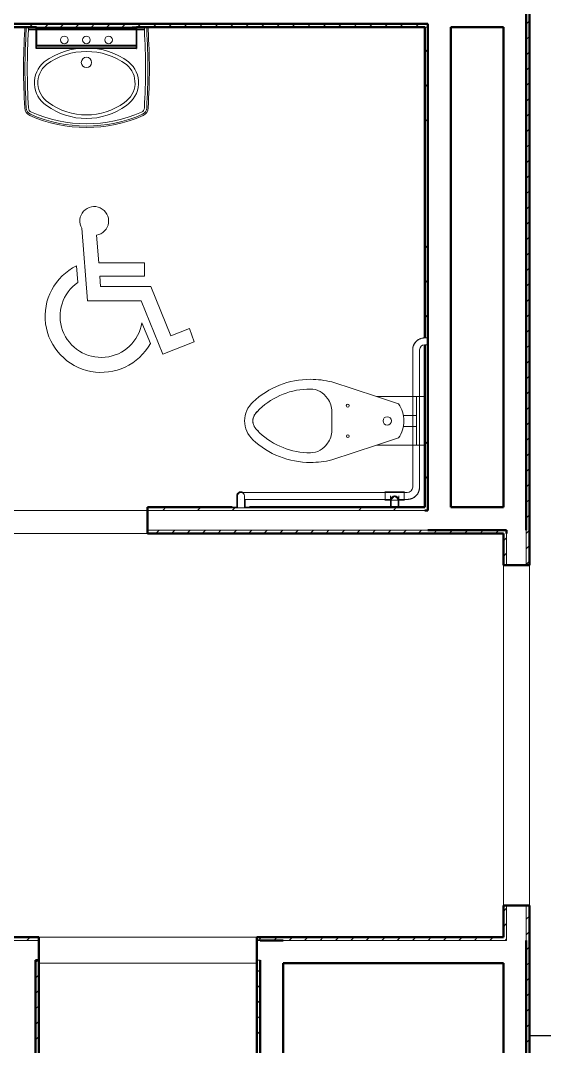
# Model space of a CAD drawing. Header units: inches. Extents: x -3 to 209, y -384 to 20.
# Drawn here: x 166.192 to 168.594, y -85.241 to -80.54 of the extents above; entities that cross this region are included whole.
import ezdxf

# ---------------------------------------------------------------- set-up
doc = ezdxf.new("R2010")
doc.units = ezdxf.units.IN
doc.header["$MEASUREMENT"] = 0
for name, color, linetype, lineweight in [('A-GENM', 253, 'Continuous', 9), ('A-WALL-PATT', 253, 'Continuous', 50), ('HVAC Suministro', 5, 'Continuous', 40), ('L-SITE', 253, 'Continuous', 9), ('P-SANR-FIXT', 253, 'Continuous', 9), ('Q-SPCQ', 253, 'Continuous', 9)]:
    doc.layers.add(name, color=color, linetype=linetype, lineweight=lineweight)
doc.layers.add('A-WALL', color=253, linetype='Continuous')
doc.layers.add('BASE PLAN$0$NBS-HEAVY', color=253, linetype='Continuous')

msp = doc.modelspace()

# ---------------------------------------------------------------- linework, layer by layer
at = {"layer": 'A-GENM'}
for p, q in [((167.8243, -82.2635), (167.6192, -82.1961)), ((167.9248, -82.2965), (167.8243, -82.2635)), ((168.0446, -82.2635), (167.8243, -82.2635)), ((168.0065, -82.2635), (168.0065, -82.4858)), ((168.0446, -82.4858), (168.0446, -82.2635)), ((167.2876, -82.3207), (167.2782, -82.3314)), ((167.6192, -82.3318), (167.6192, -82.4175)), ((167.6192, -82.3318), (167.6192, -82.4175)), ((168.0065, -82.3493), (167.9468, -82.3493)), ((167.9468, -82.4001), (168.0065, -82.4001)), ((167.6192, -82.5532), (167.8243, -82.4858)), ((167.8243, -82.4858), (167.9248, -82.4528)), ((167.8243, -82.4858), (168.0446, -82.4858))]:
    msp.add_line(p, q, dxfattribs=at)
for centre, radius in [((167.6922, -82.3048), 0.00666), ((167.8732, -82.3747), 0.0191), ((167.6922, -82.4445), 0.00635)]:
    msp.add_circle(centre, radius, dxfattribs=at)
for centre, radius, start, end in [((167.5208, -82.5694), 0.3853, 90, 133.1503), ((167.5208, -82.5909), 0.4068, 76, 90), ((167.5208, -82.5694), 0.3409, 90, 133.1503), ((167.5208, -82.3206), 0.0921, 31.6982, 90), ((167.3397, -82.3762), 0.1206, 133.1503, 179.2512), ((167.5208, -82.3318), 0.0984, 0, 37.2563), ((167.8079, -82.3763), 0.1415, 0.6841, 34.322), ((167.3124, -82.3747), 0.0551, 124.1135, 180), ((167.3124, -82.3747), 0.0551, 128.3398, 180), ((167.3397, -82.3731), 0.1206, 180.7488, 226.8497), ((167.3124, -82.3747), 0.0551, 180, 231.6602), ((167.3124, -82.3747), 0.0551, 180, 235.8865), ((167.8079, -82.373), 0.1415, 325.678, 359.3159), ((167.3397, -82.3731), 0.0761, 216.0692, 226.8497), ((167.5208, -82.1799), 0.3409, 226.8497, 270), ((167.5208, -82.4175), 0.0984, 322.7437, 0), ((167.5208, -82.1799), 0.3853, 226.8497, 270), ((167.5208, -82.4287), 0.0921, 270, 328.3018), ((167.5208, -82.1584), 0.4068, 270, 284)]:
    msp.add_arc(centre, radius, start, end, dxfattribs=at)
at = {"layer": 'A-WALL', "lineweight": 50}
for p, q in [((168.5102, -80.5703), (168.5102, -80.4653)), ((168.5102, -80.4653), (168.5102, -82.8754)), ((168.5252, -83.0352), (168.5252, -80.4653)), ((165.7796, -80.5553), (168.0596, -80.5553)), ((168.0596, -80.5553), (165.7796, -80.5553)), ((165.7946, -80.5703), (166.2649, -80.5703)), ((166.7244, -80.5703), (168.0446, -80.5703)), ((168.0446, -80.5703), (168.0446, -81.9946)), ((168.0596, -80.5553), (168.0596, -82.7704)), ((168.0596, -80.5703), (168.0596, -80.5553)), ((168.0596, -82.7854), (168.0596, -80.5703)), ((168.1646, -80.5703), (168.4052, -80.5703)), ((168.1646, -82.7704), (168.1646, -80.5703)), ((168.4052, -80.5703), (168.4052, -82.7704)), ((168.5102, -82.7704), (168.5102, -80.5703)), ((168.0446, -82.0263), (168.0446, -82.7704)), ((167.1625, -82.7704), (166.7747, -82.7704)), ((166.7747, -82.7704), (166.7747, -82.7854)), ((168.0446, -82.7704), (167.2423, -82.7704)), ((168.0596, -82.7704), (168.0596, -82.7854)), ((168.4052, -82.7704), (168.1646, -82.7704)), ((168.5102, -82.8754), (168.5102, -82.7704)), ((166.7747, -82.7854), (166.7747, -82.8754)), ((168.0596, -82.7854), (168.0446, -82.7854)), ((168.0446, -82.7854), (168.0596, -82.7854)), ((166.7747, -82.8754), (166.7747, -82.8904)), ((166.7747, -82.8904), (168.4052, -82.8904)), ((168.0596, -82.8754), (168.4202, -82.8754)), ((168.4202, -82.8754), (168.0596, -82.8754)), ((168.4052, -82.8904), (168.4052, -83.0352)), ((168.4202, -82.8754), (168.4202, -82.8904)), ((168.4202, -82.8904), (168.4202, -82.8754)), ((168.4052, -83.0352), (168.4202, -83.0352)), ((168.4202, -83.0352), (168.5102, -83.0352)), ((168.5102, -83.0352), (168.5252, -83.0352)), ((168.4052, -84.5952), (168.4052, -84.7399)), ((168.4202, -84.5952), (168.4052, -84.5952)), ((168.5102, -84.5952), (168.4202, -84.5952)), ((168.5252, -84.5952), (168.5102, -84.5952)), ((168.5252, -89.6691), (168.5252, -84.5952)), ((166.276, -84.7399), (165.1882, -84.7399)), ((166.276, -84.7549), (166.276, -84.7399)), ((168.4052, -84.7399), (167.276, -84.7399)), ((167.276, -84.7399), (167.276, -84.7549)), ((166.276, -84.8449), (166.276, -84.7549)), ((167.276, -84.7549), (167.276, -84.8449)), ((167.396, -84.7549), (167.291, -84.7549)), ((167.291, -84.7549), (167.396, -84.7549)), ((168.5102, -84.8599), (168.5102, -84.7549)), ((168.5102, -84.7549), (168.5102, -89.6691)), ((166.2609, -85.2707), (166.2609, -84.8449)), ((166.2609, -84.8449), (166.276, -84.8449)), ((166.276, -84.8449), (166.261, -84.8449)), ((166.261, -84.8449), (166.261, -85.7906)), ((166.276, -85.7906), (166.276, -84.8449)), ((167.276, -84.8449), (167.276, -84.8599)), ((167.2909, -84.8599), (167.2909, -84.8449)), ((167.291, -84.8449), (167.291, -89.2528)), ((167.2759, -84.8599), (167.2759, -85.7907)), ((167.2909, -85.7907), (167.2909, -84.8599)), ((167.396, -84.8599), (168.4052, -84.8599)), ((167.396, -89.3578), (167.396, -84.8599)), ((168.4052, -84.8599), (168.4052, -89.5566)), ((168.5102, -89.5566), (168.5102, -84.8599))]:
    msp.add_line(p, q, dxfattribs=at)
at = {"layer": 'A-WALL', "lineweight": 18}
for p, q in [((168.0596, -80.5703), (168.0446, -80.5703)), ((168.0446, -82.7854), (166.7747, -82.7854)), ((166.7747, -82.7854), (168.0446, -82.7854)), ((166.7747, -82.8754), (168.0596, -82.8754)), ((168.0596, -82.8754), (166.7747, -82.8754)), ((168.4202, -82.8904), (168.4202, -83.0352)), ((168.4202, -83.0352), (168.4202, -82.8904)), ((168.5102, -83.0352), (168.5102, -82.8754)), ((168.5102, -82.8754), (168.5102, -83.0352)), ((168.4202, -84.5952), (168.4202, -84.7549)), ((168.4202, -84.7549), (168.4202, -84.5952)), ((168.5102, -84.7549), (168.5102, -84.5952)), ((168.5102, -84.5952), (168.5102, -84.7549)), ((166.276, -84.7549), (165.2782, -84.7549)), ((165.2782, -84.7549), (166.276, -84.7549)), ((167.291, -84.7549), (167.276, -84.7549)), ((167.276, -84.7549), (167.291, -84.7549)), ((168.4052, -84.7549), (167.396, -84.7549)), ((167.396, -84.7549), (168.4052, -84.7549)), ((168.4052, -84.7549), (168.4202, -84.7549)), ((167.276, -84.8449), (167.291, -84.8449)), ((167.2909, -84.8449), (167.276, -84.8449))]:
    msp.add_line(p, q, dxfattribs=at)
at = {"layer": 'A-WALL', "lineweight": 9}
for p, q in [((165.8747, -82.7854), (166.7747, -82.7854)), ((166.7747, -82.8904), (165.8747, -82.8904)), ((168.4052, -84.5952), (168.4052, -83.0352)), ((168.5252, -83.0352), (168.5252, -84.5952)), ((166.276, -84.7399), (167.276, -84.7399)), ((167.2759, -84.8599), (166.276, -84.8599))]:
    msp.add_line(p, q, dxfattribs=at)
at = {"layer": 'A-WALL-PATT', "linetype": 'Continuous', "lineweight": 9}
for p, q in [((166.2343, -80.5703), (166.2493, -80.5553)), ((166.305, -80.5703), (166.32, -80.5553)), ((166.3757, -80.5703), (166.3907, -80.5553)), ((166.4464, -80.5703), (166.4614, -80.5553)), ((166.5171, -80.5703), (166.5321, -80.5553)), ((166.5878, -80.5703), (166.6028, -80.5553)), ((166.6586, -80.5703), (166.6736, -80.5553)), ((166.7293, -80.5703), (166.7443, -80.5553)), ((166.8, -80.5703), (166.815, -80.5553)), ((166.8707, -80.5703), (166.8857, -80.5553)), ((166.9414, -80.5703), (166.9564, -80.5553)), ((167.0121, -80.5703), (167.0271, -80.5553)), ((167.0828, -80.5703), (167.0978, -80.5553)), ((167.1535, -80.5703), (167.1685, -80.5553)), ((167.2242, -80.5703), (167.2392, -80.5553)), ((167.295, -80.5703), (167.31, -80.5553)), ((167.3657, -80.5703), (167.3807, -80.5553)), ((167.4364, -80.5703), (167.4514, -80.5553)), ((167.5071, -80.5703), (167.5221, -80.5553)), ((167.5778, -80.5703), (167.5928, -80.5553)), ((167.6485, -80.5703), (167.6635, -80.5553)), ((167.7192, -80.5703), (167.7342, -80.5553)), ((167.7899, -80.5703), (167.8049, -80.5553)), ((167.8606, -80.5703), (167.8756, -80.5553)), ((167.9313, -80.5703), (167.9463, -80.5553)), ((168.0021, -80.5703), (168.0171, -80.5553)), ((168.5102, -80.5571), (168.5252, -80.5421)), ((168.5102, -80.6278), (168.5252, -80.6128)), ((168.0446, -80.6869), (168.0596, -80.6719)), ((168.5102, -80.6985), (168.5252, -80.6835)), ((168.5102, -80.7692), (168.5252, -80.7542)), ((168.0446, -80.8459), (168.0596, -80.8309)), ((168.5102, -80.8399), (168.5252, -80.8249)), ((168.5102, -80.9106), (168.5252, -80.8956)), ((168.0446, -81.0049), (168.0596, -80.9899)), ((168.5102, -80.9813), (168.5252, -80.9663)), ((168.5102, -81.052), (168.5252, -81.037)), ((168.5102, -81.1227), (168.5252, -81.1077)), ((168.5102, -81.1935), (168.5252, -81.1785)), ((168.5102, -81.2642), (168.5252, -81.2492)), ((168.5102, -81.3349), (168.5252, -81.3199)), ((168.5102, -81.4056), (168.5252, -81.3906)), ((168.5102, -81.4763), (168.5252, -81.4613)), ((168.5102, -81.547), (168.5252, -81.532)), ((168.0446, -81.5849), (168.0596, -81.5699)), ((168.5102, -81.6177), (168.5252, -81.6027)), ((168.5102, -81.6884), (168.5252, -81.6734)), ((168.0446, -81.7439), (168.0596, -81.7289)), ((168.5102, -81.7591), (168.5252, -81.7441)), ((168.5102, -81.8299), (168.5252, -81.8149)), ((168.5102, -81.9006), (168.5252, -81.8856)), ((168.0446, -81.9029), (168.0596, -81.8879)), ((168.5102, -81.9713), (168.5252, -81.9563)), ((168.5102, -82.042), (168.5252, -82.027)), ((168.5102, -82.1127), (168.5252, -82.0977)), ((168.5102, -82.1834), (168.5252, -82.1684)), ((168.5102, -82.2541), (168.5252, -82.2391)), ((168.5102, -82.3248), (168.5252, -82.3098)), ((168.5102, -82.3955), (168.5252, -82.3805)), ((168.5102, -82.4663), (168.5252, -82.4513)), ((168.0446, -82.4829), (168.0596, -82.4679)), ((168.5102, -82.537), (168.5252, -82.522)), ((168.0446, -82.6419), (168.0596, -82.6269)), ((168.5102, -82.6077), (168.5252, -82.5927)), ((168.5102, -82.6784), (168.5252, -82.6634)), ((166.8441, -82.7854), (166.8591, -82.7704)), ((167.0031, -82.7854), (167.0181, -82.7704)), ((167.1621, -82.7854), (167.1751, -82.7724)), ((167.7421, -82.7854), (167.7571, -82.7704)), ((167.9011, -82.7854), (167.9161, -82.7704)), ((168.5102, -82.7491), (168.5252, -82.7341)), ((168.5102, -82.8198), (168.5252, -82.8048)), ((166.8132, -82.8904), (166.8282, -82.8754)), ((166.884, -82.8904), (166.899, -82.8754)), ((166.9547, -82.8904), (166.9697, -82.8754)), ((167.0254, -82.8904), (167.0404, -82.8754)), ((167.0961, -82.8904), (167.1111, -82.8754)), ((167.1668, -82.8904), (167.1818, -82.8754)), ((167.2375, -82.8904), (167.2525, -82.8754)), ((167.3082, -82.8904), (167.3232, -82.8754)), ((167.3789, -82.8904), (167.3939, -82.8754)), ((167.4496, -82.8904), (167.4646, -82.8754)), ((167.5204, -82.8904), (167.5354, -82.8754)), ((167.5911, -82.8904), (167.6061, -82.8754)), ((167.6618, -82.8904), (167.6768, -82.8754)), ((167.7325, -82.8904), (167.7475, -82.8754)), ((167.8032, -82.8904), (167.8182, -82.8754)), ((167.8739, -82.8904), (167.8889, -82.8754)), ((167.9446, -82.8904), (167.9596, -82.8754)), ((168.0153, -82.8904), (168.0303, -82.8754)), ((168.086, -82.8904), (168.101, -82.8754)), ((168.1568, -82.8904), (168.1718, -82.8754)), ((168.2275, -82.8904), (168.2425, -82.8754)), ((168.2982, -82.8904), (168.3132, -82.8754)), ((168.3689, -82.8904), (168.3839, -82.8754)), ((168.4052, -82.9248), (168.4202, -82.9098)), ((168.5102, -82.8905), (168.5252, -82.8755)), ((168.5102, -82.9612), (168.5252, -82.9462)), ((168.4052, -82.9955), (168.4202, -82.9805)), ((168.5102, -83.0319), (168.5252, -83.0169)), ((168.4052, -84.6219), (168.4202, -84.6069)), ((168.5102, -84.6583), (168.5252, -84.6433)), ((168.4052, -84.6926), (168.4202, -84.6776)), ((166.2216, -84.7549), (166.2366, -84.7399)), ((167.2822, -84.7549), (167.2972, -84.7399)), ((167.3529, -84.7549), (167.3679, -84.7399)), ((167.4236, -84.7549), (167.4386, -84.7399)), ((167.4944, -84.7549), (167.5094, -84.7399)), ((167.5651, -84.7549), (167.5801, -84.7399)), ((167.6358, -84.7549), (167.6508, -84.7399)), ((167.7065, -84.7549), (167.7215, -84.7399)), ((167.7772, -84.7549), (167.7922, -84.7399)), ((167.8479, -84.7549), (167.8629, -84.7399)), ((167.9186, -84.7549), (167.9336, -84.7399)), ((167.9893, -84.7549), (168.0043, -84.7399)), ((168.06, -84.7549), (168.075, -84.7399)), ((168.1308, -84.7549), (168.1458, -84.7399)), ((168.2015, -84.7549), (168.2165, -84.7399)), ((168.2722, -84.7549), (168.2872, -84.7399)), ((168.3429, -84.7549), (168.3579, -84.7399)), ((168.4136, -84.7549), (168.4202, -84.7483)), ((168.5102, -84.729), (168.5252, -84.714)), ((168.5102, -84.7997), (168.5252, -84.7847)), ((166.261, -84.8569), (166.273, -84.8449)), ((167.2759, -84.9027), (167.2909, -84.8877)), ((168.5102, -84.8704), (168.5252, -84.8554)), ((166.261, -84.9276), (166.276, -84.9126)), ((168.5102, -84.9411), (168.5252, -84.9261)), ((166.261, -84.9984), (166.276, -84.9834)), ((167.2759, -84.9734), (167.2909, -84.9584)), ((167.2759, -85.0441), (167.2909, -85.0291)), ((168.5102, -85.0118), (168.5252, -84.9968)), ((166.261, -85.0691), (166.276, -85.0541)), ((168.5102, -85.0825), (168.5252, -85.0675)), ((166.261, -85.1398), (166.276, -85.1248)), ((167.2759, -85.1148), (167.2909, -85.0998)), ((167.2759, -85.1855), (167.2909, -85.1705)), ((168.5102, -85.1533), (168.5252, -85.1383)), ((166.261, -85.2105), (166.276, -85.1955)), ((168.5102, -85.224), (168.5252, -85.209))]:
    msp.add_line(p, q, dxfattribs=at)
at = {"layer": 'BASE PLAN$0$NBS-HEAVY'}
msp.add_line((168.5252, -85.1906), (185.6279, -85.1906), dxfattribs=at)
at = {"layer": 'HVAC Suministro'}
msp.add_lwpolyline([(168.5934, -80.3974), (168.5934, -78.8734, -0.414214), (170.6889, -80.9689), (169.1649, -80.9689, 0.414214)], format="xyb", close=True, dxfattribs=at)
at = {"layer": 'L-SITE'}
for p, q in [((166.4735, -81.4922), (166.4989, -81.8244)), ((166.5509, -81.6504), (166.5413, -81.5236)), ((166.76, -81.6504), (166.5509, -81.6504)), ((166.76, -81.7121), (166.76, -81.6504)), ((166.4551, -81.74), (166.4493, -81.6641)), ((166.5592, -81.7592), (166.5556, -81.7121)), ((166.5556, -81.7121), (166.76, -81.7121)), ((166.7896, -81.7592), (166.5592, -81.7592)), ((166.8814, -81.985), (166.7896, -81.7592)), ((166.4989, -81.8244), (166.7457, -81.8244)), ((166.7457, -81.8244), (166.8454, -82.0696)), ((166.7875, -82.0198), (166.7488, -81.9247)), ((166.9667, -81.9509), (166.8814, -81.985)), ((166.9879, -82.0126), (166.9667, -81.9509)), ((166.8454, -82.0696), (166.9879, -82.0126))]:
    msp.add_line(p, q, dxfattribs=at)
for centre, radius, start, end in [((166.5303, -81.4585), 0.066, 279.5296, 210.6777), ((166.5625, -81.8951), 0.2573, 116.094, 331.0081), ((166.5625, -81.8951), 0.1887, 124.6842, 350.9794)]:
    msp.add_arc(centre, radius, start, end, dxfattribs=at)
at = {"layer": 'P-SANR-FIXT'}
for p, q in [((166.7771, -80.5703), (166.2122, -80.5703)), ((166.2122, -80.5703), (166.2122, -80.5829)), ((166.2187, -80.5831), (166.2187, -80.5703)), ((166.2292, -80.5703), (166.2292, -80.5834)), ((166.7601, -80.5834), (166.7601, -80.5703)), ((166.7706, -80.5703), (166.7706, -80.5831)), ((166.7771, -80.5829), (166.7771, -80.5703)), ((166.2292, -80.5787), (166.4946, -80.5791)), ((166.4946, -80.5834), (166.2292, -80.5834)), ((166.4946, -80.5791), (166.7601, -80.5787)), ((166.7601, -80.5834), (166.4946, -80.5834))]:
    msp.add_line(p, q, dxfattribs=at)
for centre, radius, start, end in [((168.9135, -80.7615), 2.7072, 176.2165, 183.7817), ((168.9135, -80.7615), 2.7007, 176.2119, 183.7865), ((168.9135, -80.7615), 2.6901, 176.2045, 183.7955), ((166.3931, -80.6292), 0.0176, 0, 180), ((166.4946, -80.629), 0.0175, 0, 180), ((166.5962, -80.629), 0.0175, 0, 180), ((164.0758, -80.7615), 2.6901, 356.2045, 3.7955), ((164.0758, -80.7615), 2.7007, 356.2146, 3.7881), ((164.0758, -80.7615), 2.7072, 356.22, 3.7835), ((166.3931, -80.6292), 0.0176, 180, 0), ((166.4946, -80.629), 0.0175, 180, 0), ((166.5962, -80.629), 0.0175, 180, 0), ((166.4946, -80.9914), 0.3256, 53.5725, 126.4275), ((166.4946, -80.9914), 0.3094, 53.6508, 126.3492), ((166.4946, -80.7322), 0.0237, 0, 180), ((166.3802, -80.8256), 0.1243, 129.3634, 236.4486), ((166.3802, -80.8256), 0.1082, 129.5775, 236.6442), ((166.4946, -80.7322), 0.0237, 180, 0), ((166.6091, -80.8256), 0.1082, 303.3558, 50.4225), ((166.6091, -80.8256), 0.1243, 303.5514, 50.6366), ((166.2514, -80.9401), 0.0392, 179.9655, 246.0395), ((166.2514, -80.9401), 0.0327, 179.6035, 246.0123), ((166.2514, -80.9401), 0.0222, 178.7073, 245.9447), ((166.4946, -80.6792), 0.3099, 233.7683, 306.2317), ((166.4946, -80.6792), 0.2938, 233.6931, 306.3069), ((166.7382, -80.9403), 0.0219, 293.6698, 1.9217), ((166.7382, -80.9403), 0.0324, 293.6698, 0.9035), ((166.7382, -80.9403), 0.0389, 293.6698, 0.4943), ((166.4947, -80.3848), 0.6454, 246.3258, 293.6698), ((166.4947, -80.3848), 0.6389, 246.3274, 293.6698), ((166.4947, -80.3848), 0.6284, 246.3302, 293.6698)]:
    msp.add_arc(centre, radius, start, end, dxfattribs=at)
at = {"layer": 'Q-SPCQ', "lineweight": 25}
for p, q in [((166.2649, -80.6685), (166.2649, -80.5703)), ((166.2649, -80.5703), (166.7244, -80.5703)), ((166.2665, -80.6545), (166.2665, -80.5703)), ((166.2665, -80.5703), (166.7228, -80.5703)), ((166.2665, -80.5704), (166.2848, -80.5704)), ((166.2673, -80.572), (166.2856, -80.5709)), ((166.2848, -80.5704), (166.2848, -80.5709)), ((166.2856, -80.5709), (166.7037, -80.5709)), ((166.7037, -80.5709), (166.722, -80.572)), ((166.7045, -80.5704), (166.7045, -80.5709)), ((166.7228, -80.5704), (166.7045, -80.5704)), ((166.7228, -80.5703), (166.7228, -80.6558)), ((166.7244, -80.5703), (166.7244, -80.6685)), ((166.2649, -80.6543), (166.2649, -80.5719)), ((166.2649, -80.5721), (166.2657, -80.5721)), ((166.2649, -80.5736), (166.2657, -80.5736)), ((166.2657, -80.5721), (166.2657, -80.5739)), ((166.2665, -80.5713), (166.2784, -80.5713)), ((166.2665, -80.5739), (166.7228, -80.5739)), ((166.722, -80.572), (166.2673, -80.572)), ((166.7108, -80.5713), (166.7228, -80.5713)), ((166.7236, -80.5721), (166.7236, -80.5739)), ((166.7244, -80.5721), (166.7236, -80.5721)), ((166.7244, -80.5736), (166.7236, -80.5736)), ((166.7244, -80.5721), (166.7244, -80.6543)), ((166.266, -80.6573), (166.2649, -80.6572)), ((166.2649, -80.6673), (166.2649, -80.6572)), ((166.266, -80.6563), (166.2669, -80.6562)), ((166.266, -80.6685), (166.266, -80.6573)), ((166.2665, -80.6545), (166.2661, -80.6558)), ((166.7232, -80.6573), (166.2661, -80.6573)), ((166.7228, -80.6545), (166.2665, -80.6545)), ((166.2672, -80.656), (166.7221, -80.6559)), ((166.7232, -80.6563), (166.7224, -80.6562)), ((166.7232, -80.6573), (166.7226, -80.6563)), ((166.7232, -80.6573), (166.7232, -80.6685)), ((166.7244, -80.6572), (166.7244, -80.6673)), ((166.7244, -80.6685), (166.2649, -80.6685)), ((166.7232, -80.6674), (166.266, -80.6674)), ((166.7232, -80.6685), (166.266, -80.6685))]:
    msp.add_line(p, q, dxfattribs=at)
at = {"layer": 'Q-SPCQ'}
for p, q in [((168.0565, -81.9946), (168.0438, -81.9946)), ((168.0438, -82.0263), (168.0565, -82.0263)), ((167.9898, -82.0485), (167.9898, -82.678)), ((168.0215, -82.6787), (168.0215, -82.0485)), ((167.9898, -82.6772), (167.9898, -82.6782)), ((167.1833, -82.7185), (167.1833, -82.7693)), ((167.1865, -82.7185), (167.1865, -82.7693)), ((167.8564, -82.7026), (167.2024, -82.7026)), ((167.2183, -82.7693), (167.2183, -82.7185)), ((167.8633, -82.6994), (167.8564, -82.7026)), ((167.8633, -82.6994), (167.8564, -82.7026)), ((167.958, -82.7026), (167.8564, -82.7026)), ((167.9512, -82.6994), (167.8633, -82.6994)), ((167.9512, -82.6994), (167.8633, -82.6994)), ((167.8633, -82.6994), (167.8633, -82.7185)), ((167.8633, -82.7185), (167.8633, -82.7375)), ((167.8882, -82.7185), (167.8882, -82.7343)), ((167.9263, -82.7343), (167.9263, -82.7185)), ((167.958, -82.7026), (167.9512, -82.6994)), ((167.958, -82.7026), (167.9512, -82.6994)), ((167.9512, -82.7185), (167.9512, -82.6994)), ((167.9512, -82.7375), (167.9512, -82.7185)), ((167.9644, -82.7026), (167.958, -82.7026)), ((167.1625, -82.7693), (167.1611, -82.7693)), ((167.1611, -82.7693), (167.1611, -82.7704)), ((167.1611, -82.7693), (167.1611, -82.7724)), ((167.1611, -82.7693), (167.1611, -82.7704)), ((167.1625, -82.7693), (167.1864, -82.7693)), ((167.1625, -82.7693), (167.1625, -82.7693)), ((167.2024, -82.7724), (167.1625, -82.7724)), ((167.2423, -82.7724), (167.2024, -82.7724)), ((167.2183, -82.7693), (167.2183, -82.7343)), ((167.2183, -82.7343), (167.8564, -82.7343)), ((167.2186, -82.7693), (167.2423, -82.7693)), ((167.2214, -82.7693), (167.2214, -82.7342)), ((167.2437, -82.7693), (167.2423, -82.7693)), ((167.2423, -82.7693), (167.2423, -82.7693)), ((167.2437, -82.7704), (167.2437, -82.7693)), ((167.2437, -82.7724), (167.2437, -82.7693)), ((167.2437, -82.7704), (167.2437, -82.7693)), ((167.8564, -82.7343), (167.8633, -82.7375)), ((167.8564, -82.7343), (167.8633, -82.7375)), ((167.8564, -82.7343), (167.8914, -82.7343)), ((167.8633, -82.7375), (167.8882, -82.7375)), ((167.8633, -82.7375), (167.8883, -82.7375)), ((167.8674, -82.7693), (167.866, -82.7693)), ((167.866, -82.7693), (167.866, -82.7704)), ((167.866, -82.7693), (167.866, -82.7704)), ((167.866, -82.7693), (167.9072, -82.7693)), ((167.8882, -82.7375), (167.8882, -82.7693)), ((167.8882, -82.7375), (167.8882, -82.7693)), ((167.8914, -82.7343), (167.8914, -82.7693)), ((167.8914, -82.7375), (167.9231, -82.7375)), ((167.9072, -82.7693), (167.9485, -82.7693)), ((167.9231, -82.7343), (167.958, -82.7343)), ((167.9231, -82.7693), (167.9231, -82.7343)), ((167.9262, -82.7375), (167.9512, -82.7375)), ((167.9263, -82.7693), (167.9263, -82.7375)), ((167.9263, -82.7375), (167.9512, -82.7375)), ((167.9263, -82.7693), (167.9263, -82.7375)), ((167.9485, -82.7693), (167.9471, -82.7693)), ((167.9485, -82.7704), (167.9485, -82.7693)), ((167.9485, -82.7704), (167.9485, -82.7693)), ((167.9512, -82.7375), (167.958, -82.7343)), ((167.9512, -82.7375), (167.958, -82.7343)), ((167.958, -82.7343), (167.9644, -82.7343))]:
    msp.add_line(p, q, dxfattribs=at)
at = {"layer": 'Q-SPCQ', "flags": 128}
for points in [[(168.0438, -81.9946), (168.0416, -81.9946), (168.0395, -81.9947), (168.0373, -81.995), (168.0352, -81.9953), (168.0331, -81.9956), (168.0309, -81.9961), (168.0289, -81.9967), (168.0268, -81.9973), (168.0248, -81.998), (168.0228, -81.9988), (168.0208, -81.9997), (168.0188, -82.0007), (168.017, -82.0017), (168.0151, -82.0028), (168.0133, -82.004), (168.0115, -82.0052), (168.0098, -82.0066), (168.0082, -82.008), (168.0066, -82.0094), (168.0051, -82.0109), (168.0036, -82.0125), (168.0022, -82.0141), (168.0008, -82.0158), (167.9996, -82.0176), (167.9984, -82.0194), (167.9972, -82.0212), (167.9962, -82.0231), (167.9952, -82.025), (167.9943, -82.027), (167.9935, -82.029), (167.9927, -82.031), (167.9921, -82.0331), (167.9915, -82.0351), (167.991, -82.0372), (167.9906, -82.0394), (167.9903, -82.0415), (167.99, -82.0436), (167.9899, -82.0458), (167.9898, -82.048)], [(167.9644, -82.7343), (167.9667, -82.7343), (167.969, -82.7342), (167.9712, -82.7339), (167.9735, -82.7336), (167.9758, -82.7332), (167.978, -82.7327), (167.9802, -82.7321), (167.9824, -82.7314), (167.9845, -82.7307), (167.9867, -82.7298), (167.9887, -82.7289), (167.9908, -82.7279), (167.9928, -82.7268), (167.9948, -82.7256), (167.9967, -82.7244), (167.9985, -82.723), (168.0003, -82.7216), (168.0021, -82.7202), (168.0038, -82.7186), (168.0054, -82.717), (168.007, -82.7153), (168.0084, -82.7136), (168.0099, -82.7118), (168.0112, -82.71), (168.0125, -82.7081), (168.0137, -82.7061), (168.0148, -82.7041), (168.0158, -82.7021), (168.0168, -82.7), (168.0177, -82.6979), (168.0185, -82.6958), (168.0191, -82.6936), (168.0198, -82.6914), (168.0203, -82.6891), (168.0207, -82.6869), (168.0211, -82.6846), (168.0213, -82.6824), (168.0215, -82.6801), (168.0215, -82.6778)], [(167.1865, -82.7185), (167.1865, -82.7185), (167.1865, -82.7186), (167.1865, -82.7188), (167.1865, -82.719), (167.1865, -82.7193), (167.1865, -82.7196), (167.1865, -82.7201)], [(167.2183, -82.7202), (167.2183, -82.7198), (167.2183, -82.7194), (167.2183, -82.7191), (167.2183, -82.7188), (167.2183, -82.7186), (167.2183, -82.7185), (167.2183, -82.7185), (167.2183, -82.7185)], [(167.2025, -82.7343), (167.2024, -82.7343), (167.2024, -82.7343)]]:
    msp.add_lwpolyline(points, dxfattribs=at)
at = {"layer": 'Q-SPCQ', "lineweight": 25}
for centre, radius, start, end in [((166.2665, -80.5719), 0.00163, 90, 180), ((166.2665, -80.5721), 0.00163, 90, 180), ((166.7228, -80.5719), 0.00164, 353.705, 90), ((166.7228, -80.5721), 0.00163, 0, 90), ((166.2661, -80.5708), 0.00312, 246.8109, 277.3456), ((166.2665, -80.5721), 0.000737, 90, 180), ((166.7228, -80.5721), 0.000737, 0, 90), ((166.7232, -80.5708), 0.00312, 262.6542, 293.1893), ((166.2661, -80.6515), 0.00312, 246.8079, 277.3487), ((166.2664, -80.6543), 0.00155, 179.5337, 256.6781), ((166.2662, -80.6572), 0.00133, 96, 180), ((166.2658, -80.6551), 0.00228, 246.8022, 277.3023), ((166.2662, -80.6572), 0.000887, 99.2103, 185.089), ((166.7219, -80.6568), 0.000836, 34, 96.9912), ((166.7232, -80.6515), 0.00312, 262.6529, 293.1925), ((166.723, -80.6543), 0.00149, 274, 0), ((166.7231, -80.6571), 0.00129, 356.6565, 94), ((166.7231, -80.6571), 0.000881, 358.3067, 80.6158), ((166.7235, -80.6551), 0.00229, 262.6605, 293.1659), ((166.2658, -80.6652), 0.00228, 246.9479, 277.5038), ((166.266, -80.6673), 0.00119, 180, 270), ((166.266, -80.6673), 0.00071, 190.6532, 271.1971), ((166.7235, -80.6652), 0.00226, 262.4264, 293.2742), ((166.7232, -80.6673), 0.00119, 270, 0), ((166.7232, -80.6673), 0.000724, 270.1892, 348.3242)]:
    msp.add_arc(centre, radius, start, end, dxfattribs=at)
at = {"layer": 'Q-SPCQ'}
for centre, radius, start, end in [((168.0438, -82.0485), 0.054, 90, 180), ((168.0438, -82.0485), 0.0222, 90, 180), ((167.9644, -82.6772), 0.0254, 270, 358.1838), ((167.9644, -82.6772), 0.0571, 270, 358.5174), ((167.2024, -82.7185), 0.019, 64.3934, 180), ((167.2024, -82.7185), 0.019, 180, 205.6066), ((167.2024, -82.7185), 0.0159, 0, 180), ((167.2024, -82.7185), 0.0159, 90, 180), ((167.9072, -82.7375), 0.0191, 0, 180)]:
    msp.add_arc(centre, radius, start, end, dxfattribs=at)
at = {"layer": 'Q-SPCQ', "lineweight": 25}
for points, degree in [([(166.2673, -80.572), (166.267, -80.5721), (166.2665, -80.5739)], 2), ([(166.722, -80.572), (166.7223, -80.572), (166.7228, -80.5739)], 2), ([(166.2675, -80.6559), (166.267, -80.6559), (166.2667, -80.6563), (166.266, -80.6573)], 3), ([(166.2665, -80.6545), (166.2669, -80.6562), (166.2671, -80.6559), (166.2675, -80.6559)], 3), ([(166.7228, -80.6545), (166.7224, -80.656), (166.7221, -80.6559)], 2)]:
    msp.add_open_spline(points, degree=degree, dxfattribs=at)
at = {"layer": 'Q-SPCQ'}
for points, knots in [([(167.1865, -82.729), (167.1864, -82.7287), (167.186, -82.7282), (167.1854, -82.7272), (167.1845, -82.7251), (167.1836, -82.7221), (167.1833, -82.7197), (167.1833, -82.7185)], [0.5788489, 0.5788489, 0.5788489, 0.5788489, 0.6071429, 0.6428571, 0.7142857, 0.8571429, 1, 1, 1, 1]), ([(167.8883, -82.7375), (167.8883, -82.7375), (167.8883, -82.7374), (167.8886, -82.7371), (167.8891, -82.7366), (167.8898, -82.7359), (167.8905, -82.7352), (167.8911, -82.7346), (167.8916, -82.7341), (167.8921, -82.7336), (167.8928, -82.7329), (167.8937, -82.732), (167.8947, -82.731), (167.8956, -82.7301), (167.8962, -82.7295), (167.8968, -82.7289), (167.8977, -82.728), (167.8988, -82.7269), (167.9002, -82.7255), (167.902, -82.7237), (167.9044, -82.7213), (167.9063, -82.7194), (167.9072, -82.7185)], [0.5000315, 0.5000315, 0.5000315, 0.5000315, 0.5277778, 0.5555556, 0.5833333, 0.6111111, 0.6388889, 0.6527778, 0.6666667, 0.6805556, 0.6944444, 0.7222222, 0.75, 0.7638889, 0.7777778, 0.7916667, 0.8055556, 0.8333333, 0.8611111, 0.8888889, 0.9444444, 1, 1, 1, 1]), ([(167.9072, -82.7185), (167.9082, -82.7194), (167.9101, -82.7213), (167.9125, -82.7237), (167.9143, -82.7255), (167.9157, -82.7269), (167.9168, -82.728), (167.9177, -82.7289), (167.9183, -82.7295), (167.9189, -82.7301), (167.9197, -82.731), (167.9208, -82.732), (167.9217, -82.7329), (167.9224, -82.7336), (167.9229, -82.7341), (167.9234, -82.7346), (167.924, -82.7352), (167.9247, -82.7359), (167.9254, -82.7366), (167.9259, -82.7371), (167.9262, -82.7374), (167.9262, -82.7375), (167.9262, -82.7375)], [0, 0, 0, 0, 0.0555556, 0.1111111, 0.1388889, 0.1666667, 0.1944444, 0.2083333, 0.2222222, 0.2361111, 0.25, 0.2777778, 0.3055556, 0.3194444, 0.3333333, 0.3472222, 0.3611111, 0.3888889, 0.4166667, 0.4444444, 0.4722222, 0.4999685, 0.4999685, 0.4999685, 0.4999685])]:
    msp.add_open_spline(points, degree=3, knots=knots, dxfattribs=at)

doc.saveas('drawing.dxf')
